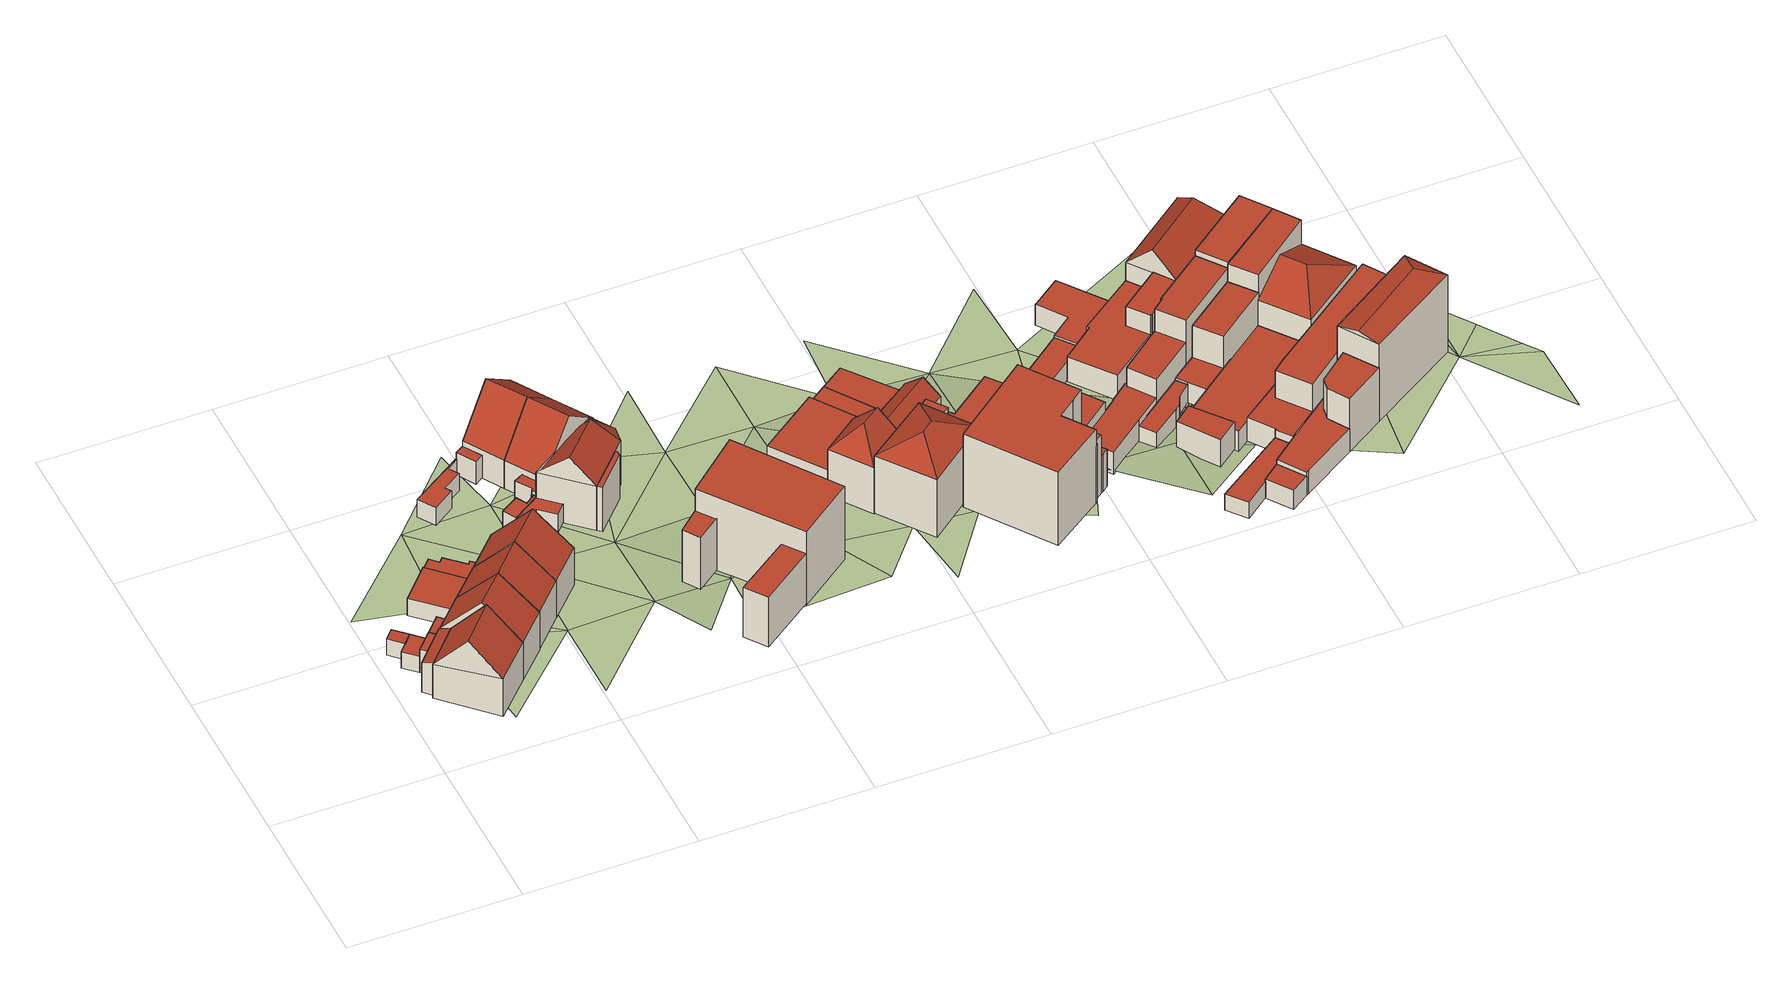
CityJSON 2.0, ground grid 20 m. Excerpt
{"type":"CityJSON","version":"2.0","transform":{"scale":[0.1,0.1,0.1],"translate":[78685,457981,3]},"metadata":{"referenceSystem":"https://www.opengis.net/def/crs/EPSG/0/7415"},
"CityObjects":{
"building1":{"type":"Building","attributes":{"validity":"0"},"children":["building1-1","building1-2","building1-3","building1-4","building1-5"]},
"building1-1":{"type":"BuildingPart","attributes":{"roofType":"1000","RelativeEavesHeight":2.33,"RelativeRidgeHeight":2.33,"AbsoluteEavesHeight":6.43,"AbsoluteRidgeHeight":6.43,"validity":"0"},"parents":["building1"],"geometry":[{"type":"Solid","lod":"2","boundaries":[[[[0,1,2,3]],[[1,4,5,2]],[[4,6,7,5]],[[6,0,3,7]],[[6,4,1,0]],[[3,2,5,7]]]],"semantics":{"surfaces":[{"type":"WallSurface"},{"type":"RoofSurface","Direction":0,"Slope":90},{"type":"GroundSurface"}],"values":[[0,0,0,0,1,2]]}}]},
"building1-2":{"type":"BuildingPart","attributes":{"roofType":"1000","RelativeEavesHeight":3.28,"RelativeRidgeHeight":3.28,"AbsoluteEavesHeight":7.43,"AbsoluteRidgeHeight":7.43,"validity":"0"},"parents":["building1"],"geometry":[{"type":"Solid","lod":"2","boundaries":[[[[8,9,10,11]],[[9,12,13,10]],[[12,14,15,13]],[[14,8,11,15]],[[14,12,9,8]],[[11,10,13,15]]]],"semantics":{"surfaces":[{"type":"WallSurface"},{"type":"RoofSurface","Direction":0,"Slope":90},{"type":"GroundSurface"}],"values":[[0,0,0,0,1,2]]}}]},
"building1-3":{"type":"BuildingPart","attributes":{"roofType":"1000","RelativeEavesHeight":2.29,"RelativeRidgeHeight":2.29,"AbsoluteEavesHeight":6.43,"AbsoluteRidgeHeight":6.43,"validity":"0"},"parents":["building1"],"geometry":[{"type":"Solid","lod":"2","boundaries":[[[[16,17,18,13]],[[17,6,7,18]],[[6,19,15,7]],[[19,16,13,15]],[[19,6,17,16]],[[13,18,7,15]]]],"semantics":{"surfaces":[{"type":"WallSurface"},{"type":"RoofSurface","Direction":0,"Slope":90},{"type":"GroundSurface"}],"values":[[0,0,0,0,1,2]]}}]},
"building1-4":{"type":"BuildingPart","attributes":{"roofType":"1030","RelativeEavesHeight":5.06,"RelativeRidgeHeight":9.5,"AbsoluteEavesHeight":9.09,"AbsoluteRidgeHeight":13.53,"validity":"0"},"parents":["building1"],"geometry":[{"type":"Solid","lod":"2","boundaries":[[[[20,21,22,23]],[[21,24,25,22]],[[24,26,27,25]],[[26,20,23,27]],[[24,21,28]],[[20,26,29]],[[21,20,29,28]],[[26,24,28,29]],[[23,22,25,27]]]],"semantics":{"surfaces":[{"type":"WallSurface"},{"type":"RoofSurface","Direction":133.67,"Slope":44.03},{"type":"RoofSurface","Direction":312.9,"Slope":39.81},{"type":"GroundSurface"}],"values":[[0,0,0,0,0,0,1,2,3]]}}]},
"building1-5":{"type":"BuildingPart","attributes":{"roofType":"1010","RelativeEavesHeight":4.4,"RelativeRidgeHeight":4.65,"AbsoluteEavesHeight":8.51,"AbsoluteRidgeHeight":8.76,"validity":"0"},"parents":["building1"],"geometry":[{"type":"Solid","lod":"2","boundaries":[[[[30,31,32,33]],[[31,34,11,32]],[[34,26,35,11]],[[26,30,33,35]],[[26,34,31,30]],[[33,32,11,35]]]],"semantics":{"surfaces":[{"type":"WallSurface"},{"type":"RoofSurface","Direction":312.56,"Slope":69.49},{"type":"GroundSurface"}],"values":[[0,0,0,0,1,2]]}}]},
"building2":{"type":"Building","attributes":{"validity":"0"},"children":["building2-1","building2-2"]},
"building2-1":{"type":"BuildingPart","attributes":{"roofType":"1000","RelativeEavesHeight":3.28,"RelativeRidgeHeight":3.28,"AbsoluteEavesHeight":7.43,"AbsoluteRidgeHeight":7.43,"validity":"0"},"parents":["building2"],"geometry":[{"type":"Solid","lod":"2","boundaries":[[[[36,14,37,38]],[[14,39,40,37]],[[39,41,42,40]],[[41,36,38,42]],[[41,39,14,36]],[[38,37,40,42]]]],"semantics":{"surfaces":[{"type":"WallSurface"},{"type":"RoofSurface","Direction":0,"Slope":90},{"type":"GroundSurface"}],"values":[[0,0,0,0,1,2]]}}]},
"building2-2":{"type":"BuildingPart","attributes":{"roofType":"1030","RelativeEavesHeight":4.8,"RelativeRidgeHeight":9.49,"AbsoluteEavesHeight":8.84,"AbsoluteRidgeHeight":13.53,"validity":"0"},"parents":["building2"],"geometry":[{"type":"Solid","lod":"2","boundaries":[[[[43,20,23,44]],[[20,45,46,23]],[[45,47,48,46]],[[47,43,44,48]],[[45,20,49]],[[43,47,50]],[[20,43,50,49]],[[47,45,49,50]],[[44,23,46,48]]]],"semantics":{"surfaces":[{"type":"WallSurface"},{"type":"RoofSurface","Direction":134.12,"Slope":48.38},{"type":"RoofSurface","Direction":314.24,"Slope":41.3},{"type":"GroundSurface"}],"values":[[0,0,0,0,0,0,1,2,3]]}}]},
"building3":{"type":"Building","attributes":{"validity":"0"},"children":["building3-1","building3-2"]},
"building3-1":{"type":"BuildingPart","attributes":{"roofType":"1000","RelativeEavesHeight":2.42,"RelativeRidgeHeight":2.42,"AbsoluteEavesHeight":6.52,"AbsoluteRidgeHeight":6.52,"validity":"0"},"parents":["building3"],"geometry":[{"type":"Solid","lod":"2","boundaries":[[[[51,52,53,54]],[[52,55,56,53]],[[55,57,58,56]],[[57,59,60,58]],[[59,51,54,60]],[[59,57,55,52,51]],[[54,53,56,58,60]]]],"semantics":{"surfaces":[{"type":"WallSurface"},{"type":"RoofSurface","Direction":0,"Slope":90},{"type":"GroundSurface"}],"values":[[0,0,0,0,0,1,2]]}}]},
"building3-2":{"type":"BuildingPart","attributes":{"roofType":"1030","RelativeEavesHeight":4.77,"RelativeRidgeHeight":9.46,"AbsoluteEavesHeight":8.84,"AbsoluteRidgeHeight":13.53,"validity":"0"},"parents":["building3"],"geometry":[{"type":"Solid","lod":"2","boundaries":[[[[61,43,62,63]],[[43,47,53,62]],[[47,64,54,53]],[[64,61,63,54]],[[47,43,50]],[[61,64,65]],[[43,61,65,50]],[[64,47,50,65]],[[63,62,53,54]]]],"semantics":{"surfaces":[{"type":"WallSurface"},{"type":"RoofSurface","Direction":134.22,"Slope":48.26},{"type":"RoofSurface","Direction":314.55,"Slope":41.18},{"type":"GroundSurface"}],"values":[[0,0,0,0,0,0,1,2,3]]}}]},
"building4":{"type":"Building","attributes":{"validity":"0"},"children":["building4-1","building4-2"]},
"building4-1":{"type":"BuildingPart","attributes":{"roofType":"1030","RelativeEavesHeight":4.71,"RelativeRidgeHeight":9.4,"AbsoluteEavesHeight":8.84,"AbsoluteRidgeHeight":13.53,"validity":"0"},"parents":["building4"],"geometry":[{"type":"Solid","lod":"2","boundaries":[[[[66,61,63,67]],[[61,64,54,63]],[[64,68,69,54]],[[68,66,67,69]],[[64,61,65]],[[66,68,70]],[[61,66,70,65]],[[68,64,65,70]],[[67,63,54,69]]]],"semantics":{"surfaces":[{"type":"WallSurface"},{"type":"RoofSurface","Direction":133.98,"Slope":48.19},{"type":"RoofSurface","Direction":313.84,"Slope":41.12},{"type":"GroundSurface"}],"values":[[0,0,0,0,0,0,1,2,3]]}}]},
"building4-2":{"type":"BuildingPart","attributes":{"roofType":"1000","RelativeEavesHeight":2.39,"RelativeRidgeHeight":2.39,"AbsoluteEavesHeight":6.52,"AbsoluteRidgeHeight":6.52,"validity":"0"},"parents":["building4"],"geometry":[{"type":"Solid","lod":"2","boundaries":[[[[71,72,73,74]],[[72,75,76,73]],[[75,77,78,76]],[[77,51,54,78]],[[51,59,60,54]],[[59,79,80,60]],[[79,81,82,80]],[[81,71,74,82]],[[81,79,59,51,77,75,72,71]],[[74,73,76,78,54,60,80,82]]]],"semantics":{"surfaces":[{"type":"WallSurface"},{"type":"RoofSurface","Direction":0,"Slope":90},{"type":"GroundSurface"}],"values":[[0,0,0,0,0,0,0,0,1,2]]}}]},
"building5":{"type":"Building","attributes":{"validity":"0"},"children":["building5-1","building5-2","building5-3"]},
"building5-1":{"type":"BuildingPart","attributes":{"roofType":"1030","RelativeEavesHeight":4.91,"RelativeRidgeHeight":9.53,"AbsoluteEavesHeight":9.07,"AbsoluteRidgeHeight":13.69,"validity":"0"},"parents":["building5"],"geometry":[{"type":"Solid","lod":"2","boundaries":[[[[83,84,85,86]],[[84,87,88,85]],[[87,89,90,88]],[[89,83,86,90]],[[87,84,91]],[[83,89,92]],[[84,83,92,91]],[[89,87,91,92]],[[86,85,88,90]]]],"semantics":{"surfaces":[{"type":"WallSurface"},{"type":"RoofSurface","Direction":237.36,"Slope":39.41},{"type":"RoofSurface","Direction":57.43,"Slope":49.73},{"type":"GroundSurface"}],"values":[[0,0,0,0,0,0,1,2,3]]}}]},
"building5-2":{"type":"BuildingPart","attributes":{"roofType":"1000","RelativeEavesHeight":2.5,"RelativeRidgeHeight":2.5,"AbsoluteEavesHeight":6.64,"AbsoluteRidgeHeight":6.64,"validity":"0"},"parents":["building5"],"geometry":[{"type":"Solid","lod":"2","boundaries":[[[[93,94,95,96]],[[94,97,98,95]],[[97,99,100,98]],[[99,101,102,100]],[[101,103,104,102]],[[103,105,106,104]],[[105,107,108,106]],[[107,93,96,108]],[[107,105,103,101,99,97,94,93]],[[96,95,98,100,102,104,106,108]]]],"semantics":{"surfaces":[{"type":"WallSurface"},{"type":"RoofSurface","Direction":0,"Slope":90},{"type":"GroundSurface"}],"values":[[0,0,0,0,0,0,0,0,1,2]]}}]},
"building5-3":{"type":"BuildingPart","attributes":{"roofType":"1000","RelativeEavesHeight":3.21,"RelativeRidgeHeight":3.21,"AbsoluteEavesHeight":7.54,"AbsoluteRidgeHeight":7.54,"validity":"0"},"parents":["building5"],"geometry":[{"type":"Solid","lod":"2","boundaries":[[[[109,110,111,112]],[[110,113,114,111]],[[113,115,116,114]],[[115,109,112,116]],[[115,113,110,109]],[[112,111,114,116]]]],"semantics":{"surfaces":[{"type":"WallSurface"},{"type":"RoofSurface","Direction":0,"Slope":90},{"type":"GroundSurface"}],"values":[[0,0,0,0,1,2]]}}]},
"building6":{"type":"Building","attributes":{"validity":"0"},"children":["building6-1","building6-2","building6-3","building6-4"]},
"building6-1":{"type":"BuildingPart","attributes":{"roofType":"1130","RelativeEavesHeight":6.28,"RelativeRidgeHeight":9.51,"AbsoluteEavesHeight":10.5,"AbsoluteRidgeHeight":13.74,"validity":"0"},"parents":["building6"],"geometry":[{"type":"Solid","lod":"2","boundaries":[[[[117,118,119,120]],[[118,121,122,119]],[[121,123,124,122]],[[123,117,120,124]],[[121,118,125]],[[117,123,126]],[[118,117,126,125]],[[123,121,125,126]],[[120,119,122,124]]]],"semantics":{"surfaces":[{"type":"WallSurface"},{"type":"RoofSurface","Direction":53.15,"Slope":25.42},{"type":"RoofSurface","Direction":321.89,"Slope":40.79},{"type":"RoofSurface","Direction":134.28,"Slope":42.26},{"type":"GroundSurface"}],"values":[[0,0,0,0,1,0,2,3,4]]}}]},
"building6-2":{"type":"BuildingPart","attributes":{"roofType":"1120","RelativeEavesHeight":6.25,"RelativeRidgeHeight":9.48,"AbsoluteEavesHeight":10.5,"AbsoluteRidgeHeight":13.74,"validity":"0"},"parents":["building6"],"geometry":[{"type":"Solid","lod":"2","boundaries":[[[[121,118,127,128]],[[118,129,130,127]],[[129,131,132,130]],[[131,121,128,132]],[[118,121,125]],[[129,118,125]],[[131,129,125]],[[121,131,125]],[[128,127,130,132]]]],"semantics":{"surfaces":[{"type":"WallSurface"},{"type":"RoofSurface","Direction":233.15,"Slope":-25.42},{"type":"RoofSurface","Direction":327.39,"Slope":33.34},{"type":"RoofSurface","Direction":57.28,"Slope":42.32},{"type":"RoofSurface","Direction":96.93,"Slope":42.71},{"type":"GroundSurface"}],"values":[[0,0,0,0,1,2,3,4,5]]}}]},
"building6-3":{"type":"BuildingPart","attributes":{"roofType":"1000","RelativeEavesHeight":6.28,"RelativeRidgeHeight":6.28,"AbsoluteEavesHeight":10.5,"AbsoluteRidgeHeight":10.5,"validity":"0"},"parents":["building6"],"geometry":[{"type":"Solid","lod":"2","boundaries":[[[[123,133,134,124]],[[133,135,136,134]],[[135,137,138,136]],[[137,139,140,138]],[[139,123,124,140]],[[139,137,135,133,123]],[[124,134,136,138,140]]]],"semantics":{"surfaces":[{"type":"WallSurface"},{"type":"RoofSurface","Direction":0,"Slope":90},{"type":"GroundSurface"}],"values":[[0,0,0,0,0,1,2]]}}]},
"building6-4":{"type":"BuildingPart","attributes":{"roofType":"1000","RelativeEavesHeight":2.65,"RelativeRidgeHeight":2.65,"AbsoluteEavesHeight":6.92,"AbsoluteRidgeHeight":6.92,"validity":"0"},"parents":["building6"],"geometry":[{"type":"Solid","lod":"2","boundaries":[[[[141,142,143,144]],[[142,145,146,143]],[[145,147,148,146]],[[147,149,150,148]],[[149,151,152,150]],[[151,141,144,152]],[[151,149,147,145,142,141]],[[144,143,146,148,150,152]]]],"semantics":{"surfaces":[{"type":"WallSurface"},{"type":"RoofSurface","Direction":0,"Slope":90},{"type":"GroundSurface"}],"values":[[0,0,0,0,0,0,1,2]]}}]},
"building7":{"type":"Building","attributes":{"validity":"0"},"children":["building7-1","building7-2","building7-3"]},
"building7-1":{"type":"BuildingPart","attributes":{"roofType":"1030","RelativeEavesHeight":4.87,"RelativeRidgeHeight":9.49,"AbsoluteEavesHeight":9.07,"AbsoluteRidgeHeight":13.69,"validity":"0"},"parents":["building7"],"geometry":[{"type":"Solid","lod":"2","boundaries":[[[[153,83,86,154]],[[83,89,90,86]],[[89,155,156,90]],[[155,153,154,156]],[[89,83,92]],[[153,155,157]],[[83,153,157,92]],[[155,89,92,157]],[[154,86,90,156]]]],"semantics":{"surfaces":[{"type":"WallSurface"},{"type":"RoofSurface","Direction":237.36,"Slope":39.37},{"type":"RoofSurface","Direction":57.43,"Slope":49.68},{"type":"GroundSurface"}],"values":[[0,0,0,0,0,0,1,2,3]]}}]},
"building7-2":{"type":"BuildingPart","attributes":{"roofType":"1000","RelativeEavesHeight":2.62,"RelativeRidgeHeight":2.62,"AbsoluteEavesHeight":6.92,"AbsoluteRidgeHeight":6.92,"validity":"0"},"parents":["building7"],"geometry":[{"type":"Solid","lod":"2","boundaries":[[[[151,158,159,152]],[[158,160,161,159]],[[160,162,163,161]],[[162,164,165,163]],[[164,166,167,165]],[[166,168,169,167]],[[168,170,171,169]],[[170,151,152,171]],[[170,168,166,164,162,160,158,151]],[[152,159,161,163,165,167,169,171]]]],"semantics":{"surfaces":[{"type":"WallSurface"},{"type":"RoofSurface","Direction":0,"Slope":90},{"type":"GroundSurface"}],"values":[[0,0,0,0,0,0,0,0,1,2]]}}]},
"building7-3":{"type":"BuildingPart","attributes":{"roofType":"1000","RelativeEavesHeight":3.13,"RelativeRidgeHeight":3.13,"AbsoluteEavesHeight":7.42,"AbsoluteRidgeHeight":7.42,"validity":"0"},"parents":["building7"],"geometry":[{"type":"Solid","lod":"2","boundaries":[[[[172,173,174,169]],[[173,175,176,174]],[[175,177,178,176]],[[177,179,180,178]],[[179,181,171,180]],[[181,172,169,171]],[[181,179,177,175,173,172]],[[169,174,176,178,180,171]]]],"semantics":{"surfaces":[{"type":"WallSurface"},{"type":"RoofSurface","Direction":0,"Slope":90},{"type":"GroundSurface"}],"values":[[0,0,0,0,0,0,1,2]]}}]},
"building8":{"type":"Building","attributes":{"validity":"0"},"children":["building8-1","building8-2","building8-3"]},
"building8-1":{"type":"BuildingPart","attributes":{"roofType":"1000","RelativeEavesHeight":10.47,"RelativeRidgeHeight":10.47,"AbsoluteEavesHeight":14.98,"AbsoluteRidgeHeight":14.98,"validity":"0"},"parents":["building8"],"geometry":[{"type":"Solid","lod":"2","boundaries":[[[[182,183,184,185]],[[183,186,187,184]],[[186,188,189,187]],[[188,182,185,189]],[[188,186,183,182]],[[185,184,187,189]]]],"semantics":{"surfaces":[{"type":"WallSurface"},{"type":"RoofSurface","Direction":0,"Slope":90},{"type":"GroundSurface"}],"values":[[0,0,0,0,1,2]]}}]},
"building8-2":{"type":"BuildingPart","attributes":{"roofType":"1000","RelativeEavesHeight":7.37,"RelativeRidgeHeight":7.37,"AbsoluteEavesHeight":11.9,"AbsoluteRidgeHeight":11.9,"validity":"0"},"parents":["building8"],"geometry":[{"type":"Solid","lod":"2","boundaries":[[[[190,191,192,193]],[[191,194,195,192]],[[194,196,187,195]],[[196,190,193,187]],[[196,194,191,190]],[[193,192,195,187]]]],"semantics":{"surfaces":[{"type":"WallSurface"},{"type":"RoofSurface","Direction":0,"Slope":90},{"type":"GroundSurface"}],"values":[[0,0,0,0,1,2]]}}]},
"building8-3":{"type":"BuildingPart","attributes":{"roofType":"1000","RelativeEavesHeight":7.04,"RelativeRidgeHeight":7.04,"AbsoluteEavesHeight":11.89,"AbsoluteRidgeHeight":11.89,"validity":"0"},"parents":["building8"],"geometry":[{"type":"Solid","lod":"2","boundaries":[[[[197,198,199,200]],[[198,201,202,199]],[[201,203,204,202]],[[203,197,200,204]],[[203,201,198,197]],[[200,199,202,204]]]],"semantics":{"surfaces":[{"type":"WallSurface"},{"type":"RoofSurface","Direction":0,"Slope":90},{"type":"GroundSurface"}],"values":[[0,0,0,0,1,2]]}}]},
"building9":{"type":"Building","attributes":{"roofType":"1000","RelativeEavesHeight":3.82,"RelativeRidgeHeight":3.82,"AbsoluteEavesHeight":8.27,"AbsoluteRidgeHeight":8.27,"validity":"0"},"geometry":[{"type":"Solid","lod":"2","boundaries":[[[[205,206,207,208]],[[206,209,210,207]],[[209,211,212,210]],[[211,205,208,212]],[[211,209,206,205]],[[208,207,210,212]]]],"semantics":{"surfaces":[{"type":"WallSurface"},{"type":"RoofSurface","Direction":0,"Slope":90},{"type":"GroundSurface"}],"values":[[0,0,0,0,1,2]]}}]},
"building10":{"type":"Building","attributes":{"validity":"0"},"children":["building10-1","building10-2"]},
"building10-1":{"type":"BuildingPart","attributes":{"roofType":"1030","RelativeEavesHeight":5.32,"RelativeRidgeHeight":7.23,"AbsoluteEavesHeight":10,"AbsoluteRidgeHeight":11.92,"validity":"0"},"parents":["building10"],"geometry":[{"type":"Solid","lod":"2","boundaries":[[[[213,214,215,216]],[[214,217,218,215]],[[217,219,220,218]],[[219,213,216,220]],[[217,214,221]],[[213,219,222]],[[214,213,222,221]],[[219,217,221,222]],[[216,215,218,220]]]],"semantics":{"surfaces":[{"type":"WallSurface"},{"type":"RoofSurface","Direction":143.92,"Slope":48.5},{"type":"RoofSurface","Direction":324.64,"Slope":48.48},{"type":"GroundSurface"}],"values":[[0,0,0,0,0,0,1,2,3]]}}]},
"building10-2":{"type":"BuildingPart","attributes":{"roofType":"1130","RelativeEavesHeight":6.53,"RelativeRidgeHeight":9.32,"AbsoluteEavesHeight":11.26,"AbsoluteRidgeHeight":14.05,"validity":"0"},"parents":["building10"],"geometry":[{"type":"Solid","lod":"2","boundaries":[[[[223,224,225,215]],[[224,226,227,225]],[[226,228,229,227]],[[228,223,215,229]],[[226,224,230]],[[223,228,231]],[[224,223,231,230]],[[228,226,230,231]],[[215,225,227,229]]]],"semantics":{"surfaces":[{"type":"WallSurface"},{"type":"RoofSurface","Direction":233.55,"Slope":45},{"type":"RoofSurface","Direction":143.55,"Slope":44.97},{"type":"RoofSurface","Direction":323.55,"Slope":44.97},{"type":"GroundSurface"}],"values":[[0,0,0,0,1,0,2,3,4]]}}]},
"building11":{"type":"Building","attributes":{"roofType":"1000","RelativeEavesHeight":3.1,"RelativeRidgeHeight":3.1,"AbsoluteEavesHeight":7.42,"AbsoluteRidgeHeight":7.42,"validity":"0"},"geometry":[{"type":"Solid","lod":"2","boundaries":[[[[232,233,234,235]],[[233,236,237,234]],[[236,238,239,237]],[[238,232,235,239]],[[238,236,233,232]],[[235,234,237,239]]]],"semantics":{"surfaces":[{"type":"WallSurface"},{"type":"RoofSurface","Direction":0,"Slope":90},{"type":"GroundSurface"}],"values":[[0,0,0,0,1,2]]}}]},
"building12":{"type":"Building","attributes":{"roofType":"1000","RelativeEavesHeight":3.21,"RelativeRidgeHeight":3.21,"AbsoluteEavesHeight":7.42,"AbsoluteRidgeHeight":7.42,"validity":"0"},"geometry":[{"type":"Solid","lod":"2","boundaries":[[[[240,232,241,242]],[[232,238,243,241]],[[238,244,245,243]],[[244,240,242,245]],[[244,238,232,240]],[[242,241,243,245]]]],"semantics":{"surfaces":[{"type":"WallSurface"},{"type":"RoofSurface","Direction":0,"Slope":90},{"type":"GroundSurface"}],"values":[[0,0,0,0,1,2]]}}]},
"building13":{"type":"Building","attributes":{"validity":"0"},"children":["building13-1","building13-2","building13-3","building13-4"]},
"building13-1":{"type":"BuildingPart","attributes":{"roofType":"1000","RelativeEavesHeight":10.48,"RelativeRidgeHeight":10.48,"AbsoluteEavesHeight":15.08,"AbsoluteRidgeHeight":15.08,"validity":"0"},"parents":["building13"],"geometry":[{"type":"Solid","lod":"2","boundaries":[[[[246,247,248,249]],[[247,250,251,248]],[[250,252,253,251]],[[252,254,255,253]],[[254,256,257,255]],[[256,258,259,257]],[[258,246,249,259]],[[258,256,254,252,250,247,246]],[[249,248,251,253,255,257,259]]]],"semantics":{"surfaces":[{"type":"WallSurface"},{"type":"RoofSurface","Direction":270,"Slope":90},{"type":"GroundSurface"}],"values":[[0,0,0,0,0,0,0,1,2]]}}]},
"building13-2":{"type":"BuildingPart","attributes":{"roofType":"1000","RelativeEavesHeight":4.01,"RelativeRidgeHeight":4.01,"AbsoluteEavesHeight":8.06,"AbsoluteRidgeHeight":8.06,"validity":"0"},"parents":["building13"],"geometry":[{"type":"Solid","lod":"2","boundaries":[[[[260,261,262,263]],[[261,264,265,262]],[[264,266,267,265]],[[266,268,269,267]],[[268,270,271,269]],[[270,260,263,271]],[[270,268,266,264,261,260]],[[263,262,265,267,269,271]]]],"semantics":{"surfaces":[{"type":"WallSurface"},{"type":"RoofSurface","Direction":0,"Slope":90},{"type":"GroundSurface"}],"values":[[0,0,0,0,0,0,1,2]]}}]},
"building13-3":{"type":"BuildingPart","attributes":{"roofType":"1000","RelativeEavesHeight":8.34,"RelativeRidgeHeight":8.34,"AbsoluteEavesHeight":12.88,"AbsoluteRidgeHeight":12.88,"validity":"0"},"parents":["building13"],"geometry":[{"type":"Solid","lod":"2","boundaries":[[[[272,273,274,275]],[[273,276,277,274]],[[276,278,279,277]],[[278,280,281,279]],[[280,282,283,281]],[[282,272,275,283]],[[282,280,278,276,273,272]],[[275,274,277,279,281,283]]]],"semantics":{"surfaces":[{"type":"WallSurface"},{"type":"RoofSurface","Direction":180,"Slope":90},{"type":"GroundSurface"}],"values":[[0,0,0,0,0,0,1,2]]}}]},
"building13-4":{"type":"BuildingPart","attributes":{"roofType":"1000","RelativeEavesHeight":5.31,"RelativeRidgeHeight":5.31,"AbsoluteEavesHeight":9.78,"AbsoluteRidgeHeight":9.78,"validity":"0"},"parents":["building13"],"geometry":[{"type":"Solid","lod":"2","boundaries":[[[[284,285,286,287]],[[285,288,289,286]],[[288,290,275,289]],[[290,291,283,275]],[[291,284,287,283]],[[291,290,288,285,284]],[[287,286,289,275,283]]]],"semantics":{"surfaces":[{"type":"WallSurface"},{"type":"RoofSurface","Direction":180,"Slope":90},{"type":"GroundSurface"}],"values":[[0,0,0,0,0,1,2]]}}]},
"building14":{"type":"Building","attributes":{"validity":"0"},"children":["building14-1","building14-2","building14-3","building14-4","building14-5"]},
"building14-1":{"type":"BuildingPart","attributes":{"roofType":"1000","RelativeEavesHeight":2.6,"RelativeRidgeHeight":2.6,"AbsoluteEavesHeight":6.24,"AbsoluteRidgeHeight":6.24,"validity":"0"},"parents":["building14"],"geometry":[{"type":"Solid","lod":"2","boundaries":[[[[292,293,294,295]],[[293,296,297,294]],[[296,298,299,297]],[[298,292,295,299]],[[298,296,293,292]],[[295,294,297,299]]]],"semantics":{"surfaces":[{"type":"WallSurface"},{"type":"RoofSurface","Direction":0,"Slope":90},{"type":"GroundSurface"}],"values":[[0,0,0,0,1,2]]}}]},
"building14-2":{"type":"BuildingPart","attributes":{"roofType":"1000","RelativeEavesHeight":2.98,"RelativeRidgeHeight":2.98,"AbsoluteEavesHeight":6.51,"AbsoluteRidgeHeight":6.51,"validity":"0"},"parents":["building14"],"geometry":[{"type":"Solid","lod":"2","boundaries":[[[[300,301,302,303]],[[301,304,305,302]],[[304,306,307,305]],[[306,308,309,307]],[[308,310,311,309]],[[310,312,313,311]],[[312,314,315,313]],[[314,316,317,315]],[[316,318,319,317]],[[318,300,303,319]],[[318,316,314,312,310,308,306,304,301,300]],[[303,302,305,307,309,311,313,315,317,319]]]],"semantics":{"surfaces":[{"type":"WallSurface"},{"type":"RoofSurface","Direction":0,"Slope":90},{"type":"GroundSurface"}],"values":[[0,0,0,0,0,0,0,0,0,0,1,2]]}}]},
"building14-3":{"type":"BuildingPart","attributes":{"roofType":"1040","RelativeEavesHeight":8.18,"RelativeRidgeHeight":10.35,"AbsoluteEavesHeight":12.96,"AbsoluteRidgeHeight":15.14,"validity":"0"},"parents":["building14"],"geometry":[{"type":"Solid","lod":"2","boundaries":[[[[320,321,322,323]],[[321,324,325,322]],[[324,326,327,325]],[[326,320,323,327]],[[324,321,328]],[[320,326,329]],[[321,320,329,328]],[[326,324,328,329]],[[323,322,325,327]]]],"semantics":{"surfaces":[{"type":"WallSurface"},{"type":"RoofSurface","Direction":53.86,"Slope":59.37},{"type":"RoofSurface","Direction":233.55,"Slope":59.37},{"type":"RoofSurface","Direction":323.44,"Slope":59.37},{"type":"RoofSurface","Direction":142.33,"Slope":59.37},{"type":"GroundSurface"}],"values":[[0,0,0,0,1,2,3,4,5]]}}]},
"building14-4":{"type":"BuildingPart","attributes":{"roofType":"1000","RelativeEavesHeight":7.23,"RelativeRidgeHeight":7.23,"AbsoluteEavesHeight":12.16,"AbsoluteRidgeHeight":12.16,"validity":"0"},"parents":["building14"],"geometry":[{"type":"Solid","lod":"2","boundaries":[[[[330,331,332,333]],[[331,334,335,332]],[[334,336,337,335]],[[336,330,333,337]],[[336,334,331,330]],[[333,332,335,337]]]],"semantics":{"surfaces":[{"type":"WallSurface"},{"type":"RoofSurface","Direction":0,"Slope":90},{"type":"GroundSurface"}],"values":[[0,0,0,0,1,2]]}}]},
"building14-5":{"type":"BuildingPart","attributes":{"roofType":"1000","RelativeEavesHeight":4.16,"RelativeRidgeHeight":4.16,"AbsoluteEavesHeight":8.56,"AbsoluteRidgeHeight":8.56,"validity":"0"},"parents":["building14"],"geometry":[{"type":"Solid","lod":"2","boundaries":[[[[338,339,340,341]],[[339,342,343,340]],[[342,344,345,343]],[[344,346,347,345]],[[346,348,349,347]],[[348,350,351,349]],[[350,352,353,351]],[[352,338,341,353]],[[352,350,348,346,344,342,339,338]],[[341,340,343,345,347,349,351,353]]]],"semantics":{"surfaces":[{"type":"WallSurface"},{"type":"RoofSurface","Direction":0,"Slope":90},{"type":"GroundSurface"}],"values":[[0,0,0,0,0,0,0,0,1,2]]}}]},
"building15":{"type":"Building","attributes":{"validity":"0"},"children":["building15-1","building15-2","building15-3","building15-4"]},
"building15-1":{"type":"BuildingPart","attributes":{"roofType":"1000","RelativeEavesHeight":9.12,"RelativeRidgeHeight":9.12,"AbsoluteEavesHeight":12.51,"AbsoluteRidgeHeight":12.51,"validity":"0"},"parents":["building15"],"geometry":[{"type":"Solid","lod":"2","boundaries":[[[[354,355,356,357]],[[355,358,359,356]],[[358,360,361,359]],[[360,362,363,361]],[[362,364,365,363]],[[364,354,357,365]],[[364,362,360,358,355,354]],[[357,356,359,361,363,365]]]],"semantics":{"surfaces":[{"type":"WallSurface"},{"type":"RoofSurface","Direction":0,"Slope":90},{"type":"GroundSurface"}],"values":[[0,0,0,0,0,0,1,2]]}}]},
"building15-2":{"type":"BuildingPart","attributes":{"roofType":"1000","RelativeEavesHeight":9.98,"RelativeRidgeHeight":9.98,"AbsoluteEavesHeight":13.31,"AbsoluteRidgeHeight":13.31,"validity":"0"},"parents":["building15"],"geometry":[{"type":"Solid","lod":"2","boundaries":[[[[366,367,368,369]],[[367,370,371,368]],[[370,372,373,371]],[[372,366,369,373]],[[372,370,367,366]],[[369,368,371,373]]]],"semantics":{"surfaces":[{"type":"WallSurface"},{"type":"RoofSurface","Direction":0,"Slope":90},{"type":"GroundSurface"}],"values":[[0,0,0,0,1,2]]}}]},
"building15-3":{"type":"BuildingPart","attributes":{"roofType":"1000","RelativeEavesHeight":5.96,"RelativeRidgeHeight":5.96,"AbsoluteEavesHeight":9.41,"AbsoluteRidgeHeight":9.41,"validity":"0"},"parents":["building15"],"geometry":[{"type":"Solid","lod":"2","boundaries":[[[[374,375,376,377]],[[375,378,379,376]],[[378,380,381,379]],[[380,382,383,381]],[[382,374,377,383]],[[382,380,378,375,374]],[[377,376,379,381,383]]]],"semantics":{"surfaces":[{"type":"WallSurface"},{"type":"RoofSurface","Direction":0,"Slope":90},{"type":"GroundSurface"}],"values":[[0,0,0,0,0,1,2]]}}]},
"building15-4":{"type":"BuildingPart","attributes":{"roofType":"1000","RelativeEavesHeight":3.1,"RelativeRidgeHeight":3.1,"AbsoluteEavesHeight":6.81,"AbsoluteRidgeHeight":6.81,"validity":"0"},"parents":["building15"],"geometry":[{"type":"Solid","lod":"2","boundaries":[[[[384,385,386,387]],[[385,388,389,386]],[[388,390,391,389]],[[390,392,393,391]],[[392,394,395,393]],[[394,396,397,395]],[[396,398,399,397]],[[398,400,401,399]],[[400,402,403,401]],[[402,404,405,403]],[[404,384,387,405]],[[404,402,400,398,396,394,392,390,388,385,384]],[[387,386,389,391,393,395,397,399,401,403,405]]]],"semantics":{"surfaces":[{"type":"WallSurface"},{"type":"RoofSurface","Direction":0,"Slope":90},{"type":"GroundSurface"}],"values":[[0,0,0,0,0,0,0,0,0,0,0,1,2]]}}]},
"building16":{"type":"Building","attributes":{"validity":"0"},"children":["building16-1","building16-2","building16-3"]},
"building16-1":{"type":"BuildingPart","attributes":{"roofType":"1000","RelativeEavesHeight":6.31,"RelativeRidgeHeight":6.31,"AbsoluteEavesHeight":9.71,"AbsoluteRidgeHeight":9.71,"validity":"0"},"parents":["building16"],"geometry":[{"type":"Solid","lod":"2","boundaries":[[[[406,407,408,409]],[[407,410,411,408]],[[410,412,413,411]],[[412,414,415,413]],[[414,416,417,415]],[[416,406,409,417]],[[416,414,412,410,407,406]],[[409,408,411,413,415,417]]]],"semantics":{"surfaces":[{"type":"WallSurface"},{"type":"RoofSurface","Direction":0,"Slope":90},{"type":"GroundSurface"}],"values":[[0,0,0,0,0,0,1,2]]}}]},
"building16-2":{"type":"BuildingPart","attributes":{"roofType":"1000","RelativeEavesHeight":3.58,"RelativeRidgeHeight":3.58,"AbsoluteEavesHeight":7.01,"AbsoluteRidgeHeight":7.01,"validity":"0"},"parents":["building16"],"geometry":[{"type":"Solid","lod":"2","boundaries":[[[[418,419,413,415]],[[419,420,421,413]],[[420,422,423,421]],[[422,424,425,423]],[[424,426,427,425]],[[426,428,429,427]],[[428,430,417,429]],[[430,418,415,417]],[[430,428,426,424,422,420,419,418]],[[415,413,421,423,425,427,429,417]]]],"semantics":{"surfaces":[{"type":"WallSurface"},{"type":"RoofSurface","Direction":0,"Slope":90},{"type":"GroundSurface"}],"values":[[0,0,0,0,0,0,0,0,1,2]]}}]},
"building16-3":{"type":"BuildingPart","attributes":{"roofType":"1130","RelativeEavesHeight":6.26,"RelativeRidgeHeight":9.43,"AbsoluteEavesHeight":9.59,"AbsoluteRidgeHeight":12.76,"validity":"0"},"parents":["building16"],"geometry":[{"type":"Solid","lod":"2","boundaries":[[[[431,432,433,434]],[[432,435,436,433]],[[435,437,438,436]],[[437,431,434,438]],[[435,432,439]],[[431,437,440]],[[432,431,440,439]],[[437,435,439,440]],[[434,433,436,438]]]],"semantics":{"surfaces":[{"type":"WallSurface"},{"type":"RoofSurface","Direction":53.08,"Slope":34.27},{"type":"RoofSurface","Direction":322.65,"Slope":44.95},{"type":"RoofSurface","Direction":142.88,"Slope":45.22},{"type":"GroundSurface"}],"values":[[0,0,0,0,1,0,2,3,4]]}}]},
"building17":{"type":"Building","attributes":{"validity":"0"},"children":["building17-1","building17-2","building17-3","building17-4"]},
"building17-1":{"type":"BuildingPart","attributes":{"roofType":"1000","RelativeEavesHeight":2.54,"RelativeRidgeHeight":2.54,"AbsoluteEavesHeight":6.01,"AbsoluteRidgeHeight":6.01,"validity":"0"},"parents":["building17"],"geometry":[{"type":"Solid","lod":"2","boundaries":[[[[441,442,443,444]],[[442,445,446,443]],[[445,447,448,446]],[[447,449,450,448]],[[449,451,452,450]],[[451,453,454,452]],[[453,441,444,454]],[[453,451,449,447,445,442,441]],[[444,443,446,448,450,452,454]]]],"semantics":{"surfaces":[{"type":"WallSurface"},{"type":"RoofSurface","Direction":0,"Slope":90},{"type":"GroundSurface"}],"values":[[0,0,0,0,0,0,0,1,2]]}}]},
"building17-2":{"type":"BuildingPart","attributes":{"roofType":"1000","RelativeEavesHeight":7.42,"RelativeRidgeHeight":7.42,"AbsoluteEavesHeight":10.81,"AbsoluteRidgeHeight":10.81,"validity":"0"},"parents":["building17"],"geometry":[{"type":"Solid","lod":"2","boundaries":[[[[455,456,457,458]],[[456,459,460,457]],[[459,461,462,460]],[[461,455,458,462]],[[461,459,456,455]],[[458,457,460,462]]]],"semantics":{"surfaces":[{"type":"WallSurface"},{"type":"RoofSurface","Direction":0,"Slope":90},{"type":"GroundSurface"}],"values":[[0,0,0,0,1,2]]}}]},
"building17-3":{"type":"BuildingPart","attributes":{"roofType":"1000","RelativeEavesHeight":2.87,"RelativeRidgeHeight":2.87,"AbsoluteEavesHeight":6.31,"AbsoluteRidgeHeight":6.31,"validity":"0"},"parents":["building17"],"geometry":[{"type":"Solid","lod":"2","boundaries":[[[[463,464,460,462]],[[464,465,466,460]],[[465,467,468,466]],[[467,469,470,468]],[[469,463,462,470]],[[469,467,465,464,463]],[[462,460,466,468,470]]]],"semantics":{"surfaces":[{"type":"WallSurface"},{"type":"RoofSurface","Direction":0,"Slope":90},{"type":"GroundSurface"}],"values":[[0,0,0,0,0,1,2]]}}]},
"building17-4":{"type":"BuildingPart","attributes":{"roofType":"1000","RelativeEavesHeight":9.98,"RelativeRidgeHeight":9.98,"AbsoluteEavesHeight":13.31,"AbsoluteRidgeHeight":13.31,"validity":"0"},"parents":["building17"],"geometry":[{"type":"Solid","lod":"2","boundaries":[[[[471,370,371,472]],[[370,473,474,371]],[[473,475,476,474]],[[475,471,472,476]],[[475,473,370,471]],[[472,371,474,476]]]],"semantics":{"surfaces":[{"type":"WallSurface"},{"type":"RoofSurface","Direction":0,"Slope":90},{"type":"GroundSurface"}],"values":[[0,0,0,0,1,2]]}}]},
"building18":{"type":"Building","attributes":{"validity":"0"},"children":["building18-1","building18-2","building18-3"]},
"building18-1":{"type":"BuildingPart","attributes":{"roofType":"1000","RelativeEavesHeight":2.35,"RelativeRidgeHeight":2.35,"AbsoluteEavesHeight":5.72,"AbsoluteRidgeHeight":5.72,"validity":"0"},"parents":["building18"],"geometry":[{"type":"Solid","lod":"2","boundaries":[[[[477,478,479,480]],[[478,481,482,479]],[[481,483,484,482]],[[483,485,486,484]],[[485,487,488,486]],[[487,477,480,488]],[[487,485,483,481,478,477]],[[480,479,482,484,486,488]]]],"semantics":{"surfaces":[{"type":"WallSurface"},{"type":"RoofSurface","Direction":0,"Slope":90},{"type":"GroundSurface"}],"values":[[0,0,0,0,0,0,1,2]]}}]},
"building18-2":{"type":"BuildingPart","attributes":{"roofType":"1000","RelativeEavesHeight":7.25,"RelativeRidgeHeight":7.25,"AbsoluteEavesHeight":10.62,"AbsoluteRidgeHeight":10.62,"validity":"0"},"parents":["building18"],"geometry":[{"type":"Solid","lod":"2","boundaries":[[[[489,490,491,492]],[[490,493,494,491]],[[493,495,496,494]],[[495,497,498,496]],[[497,499,500,498]],[[499,489,492,500]],[[499,497,495,493,490,489]],[[492,491,494,496,498,500]]]],"semantics":{"surfaces":[{"type":"WallSurface"},{"type":"RoofSurface","Direction":180,"Slope":90},{"type":"GroundSurface"}],"values":[[0,0,0,0,0,0,1,2]]}}]},
"building18-3":{"type":"BuildingPart","attributes":{"roofType":"1000","RelativeEavesHeight":3.45,"RelativeRidgeHeight":3.45,"AbsoluteEavesHeight":6.82,"AbsoluteRidgeHeight":6.82,"validity":"0"},"parents":["building18"],"geometry":[{"type":"Solid","lod":"2","boundaries":[[[[501,502,503,486]],[[502,504,505,503]],[[504,506,507,505]],[[506,508,491,507]],[[508,509,492,491]],[[509,510,500,492]],[[510,511,512,500]],[[511,513,488,512]],[[513,501,486,488]],[[513,511,510,509,508,506,504,502,501]],[[486,503,505,507,491,492,500,512,488]]]],"semantics":{"surfaces":[{"type":"WallSurface"},{"type":"RoofSurface","Direction":0,"Slope":90},{"type":"GroundSurface"}],"values":[[0,0,0,0,0,0,0,0,0,1,2]]}}]},
"building19":{"type":"Building","attributes":{"validity":"0"},"children":["building19-1","building19-2","building19-3"]},
"building19-1":{"type":"BuildingPart","attributes":{"roofType":"1000","RelativeEavesHeight":2.95,"RelativeRidgeHeight":2.95,"AbsoluteEavesHeight":6.32,"AbsoluteRidgeHeight":6.32,"validity":"0"},"parents":["building19"],"geometry":[{"type":"Solid","lod":"2","boundaries":[[[[514,515,505,507]],[[515,516,517,505]],[[516,518,519,517]],[[518,520,521,519]],[[520,522,523,521]],[[522,465,466,523]],[[465,524,525,466]],[[524,526,527,525]],[[526,514,507,527]],[[526,524,465,522,520,518,516,515,514]],[[507,505,517,519,521,523,466,525,527]]]],"semantics":{"surfaces":[{"type":"WallSurface"},{"type":"RoofSurface","Direction":0,"Slope":90},{"type":"GroundSurface"}],"values":[[0,0,0,0,0,0,0,0,0,1,2]]}}]},
"building19-2":{"type":"BuildingPart","attributes":{"roofType":"1000","RelativeEavesHeight":3.91,"RelativeRidgeHeight":3.91,"AbsoluteEavesHeight":7.42,"AbsoluteRidgeHeight":7.42,"validity":"0"},"parents":["building19"],"geometry":[{"type":"Solid","lod":"2","boundaries":[[[[528,529,530,531]],[[529,532,533,530]],[[532,534,535,533]],[[534,528,531,535]],[[534,532,529,528]],[[531,530,533,535]]]],"semantics":{"surfaces":[{"type":"WallSurface"},{"type":"RoofSurface","Direction":0,"Slope":90},{"type":"GroundSurface"}],"values":[[0,0,0,0,1,2]]}}]},
"building19-3":{"type":"BuildingPart","attributes":{"roofType":"1130","RelativeEavesHeight":6.56,"RelativeRidgeHeight":8.99,"AbsoluteEavesHeight":9.92,"AbsoluteRidgeHeight":12.35,"validity":"0"},"parents":["building19"],"geometry":[{"type":"Solid","lod":"2","boundaries":[[[[536,537,538,539]],[[537,540,527,538]],[[540,541,525,527]],[[541,536,539,525]],[[540,537,542]],[[536,541,543]],[[537,536,543,542]],[[541,540,542,543]],[[539,538,527,525]]]],"semantics":{"surfaces":[{"type":"WallSurface"},{"type":"RoofSurface","Direction":143.81,"Slope":53.04},{"type":"RoofSurface","Direction":53.7,"Slope":63.01},{"type":"RoofSurface","Direction":232.5,"Slope":63.01},{"type":"GroundSurface"}],"values":[[0,0,0,0,1,0,2,3,4]]}}]},
"building20":{"type":"Building","attributes":{"validity":"0"},"children":["building20-1","building20-2","building20-3","building20-4"]},
"building20-1":{"type":"BuildingPart","attributes":{"roofType":"1000","RelativeEavesHeight":2.72,"RelativeRidgeHeight":2.72,"AbsoluteEavesHeight":6.12,"AbsoluteRidgeHeight":6.12,"validity":"0"},"parents":["building20"],"geometry":[{"type":"Solid","lod":"2","boundaries":[[[[544,545,546,547]],[[545,548,480,546]],[[548,549,550,480]],[[549,544,547,550]],[[549,548,545,544]],[[547,546,480,550]]]],"semantics":{"surfaces":[{"type":"WallSurface"},{"type":"RoofSurface","Direction":0,"Slope":90},{"type":"GroundSurface"}],"values":[[0,0,0,0,1,2]]}}]},
"building20-2":{"type":"BuildingPart","attributes":{"roofType":"1000","RelativeEavesHeight":3.34,"RelativeRidgeHeight":3.34,"AbsoluteEavesHeight":6.72,"AbsoluteRidgeHeight":6.72,"validity":"0"},"parents":["building20"],"geometry":[{"type":"Solid","lod":"2","boundaries":[[[[551,552,498,512]],[[552,553,554,498]],[[553,555,556,554]],[[555,557,558,556]],[[557,559,560,558]],[[559,561,562,560]],[[561,563,547,562]],[[563,564,550,547]],[[564,551,512,550]],[[564,563,561,559,557,555,553,552,551]],[[512,498,554,556,558,560,562,547,550]]]],"semantics":{"surfaces":[{"type":"WallSurface"},{"type":"RoofSurface","Direction":90,"Slope":90},{"type":"GroundSurface"}],"values":[[0,0,0,0,0,0,0,0,0,1,2]]}}]},
"building20-3":{"type":"BuildingPart","attributes":{"roofType":"1000","RelativeEavesHeight":7.61,"RelativeRidgeHeight":7.61,"AbsoluteEavesHeight":11.02,"AbsoluteRidgeHeight":11.02,"validity":"0"},"parents":["building20"],"geometry":[{"type":"Solid","lod":"2","boundaries":[[[[565,566,560,567]],[[566,568,558,560]],[[568,569,556,558]],[[569,570,554,556]],[[570,565,567,554]],[[570,569,568,566,565]],[[567,560,558,556,554]]]],"semantics":{"surfaces":[{"type":"WallSurface"},{"type":"RoofSurface","Direction":270,"Slope":90},{"type":"GroundSurface"}],"values":[[0,0,0,0,0,1,2]]}}]},
"building20-4":{"type":"BuildingPart","attributes":{"roofType":"1130","RelativeEavesHeight":11,"RelativeRidgeHeight":11.66,"AbsoluteEavesHeight":14.42,"AbsoluteRidgeHeight":15.07,"validity":"0"},"parents":["building20"],"geometry":[{"type":"Solid","lod":"2","boundaries":[[[[571,572,496,498]],[[572,573,574,496]],[[573,575,567,574]],[[575,571,498,567]],[[573,572,576]],[[571,575,577]],[[572,571,577,576]],[[575,573,576,577]],[[498,496,574,567]]]],"semantics":{"surfaces":[{"type":"WallSurface"},{"type":"RoofSurface","Direction":56.83,"Slope":68.87},{"type":"RoofSurface","Direction":326.3,"Slope":75},{"type":"RoofSurface","Direction":146.84,"Slope":77.15},{"type":"GroundSurface"}],"values":[[0,0,0,0,1,0,2,3,4]]}}]},
"terrain1":{"type":"TINRelief","attributes":{"validity":"0"},"geometry":[{"type":"CompositeSurface","lod":"2","boundaries":[[[578,579,580]],[[581,582,583]],[[579,581,583]],[[580,579,584]],[[579,583,584]],[[580,584,585]],[[583,586,587]],[[580,585,588]],[[584,583,587]],[[585,584,589]],[[584,587,589]],[[585,589,590]],[[587,591,592]],[[589,587,592]],[[585,590,593]],[[589,592,594]],[[590,589,595]],[[589,594,595]],[[592,596,597]],[[594,592,597]],[[590,595,598]],[[596,599,597]],[[595,594,600]],[[594,597,601]],[[594,601,600]],[[597,599,602]],[[595,600,603]],[[601,597,602]],[[600,601,604]],[[601,602,604]],[[603,600,605]],[[602,606,607]],[[600,604,605]],[[604,602,607]],[[604,607,608]],[[605,604,609]],[[610,605,609]],[[604,608,609]],[[608,607,611]],[[607,612,611]],[[609,608,613]],[[608,611,613]],[[609,613,614]],[[609,614,615]],[[611,616,617]],[[613,611,618]],[[614,613,618]],[[611,617,618]],[[617,616,619]],[[618,617,619]],[[614,618,620]],[[618,619,621]],[[618,622,620]],[[619,623,621]],[[618,621,622]],[[623,624,621]],[[625,622,626]],[[621,627,622]],[[622,627,626]],[[627,621,628]],[[624,629,621]],[[621,630,628]],[[621,629,630]],[[629,624,631]],[[630,629,631]],[[631,624,632]],[[632,624,633]],[[624,634,635]],[[624,635,633]]]}]}
},
"vertices":[
[28,165,34],[13,180,34],[13,180,11],[28,165,11],[23,191,34],[23,191,11],[38,177,34],[38,177,11],
[61,154,44],[43,134,44],[43,134,11],[61,154,11],[34,142,44],[34,142,11],[53,162,44],[53,162,11],
[34,142,34],[19,156,34],[19,156,11],[53,162,34],
[128,89,64],[87,47,64],[87,47,10],[128,89,10],[31,102,58],[31,102,10],[71,145,58],[71,145,10],[59,74,105],[99,117,105],
[33,104,58],[24,114,53],[24,114,11],[33,104,11],[61,154,53],[71,145,11],
[62,154,44],[53,162,12],[62,154,12],[70,180,44],[70,180,12],[79,171,44],[79,171,12],
[162,124,64],[162,124,10],[62,154,53],[62,154,10],[96,189,53],[96,189,10],[95,121,105],[129,156,105],
[131,224,35],[96,189,35],[96,189,11],[131,224,11],[57,226,35],[57,226,11],[91,263,35],[91,263,11],[92,262,35],[92,262,11],
[197,160,64],[162,124,11],[197,160,11],[131,224,53],[164,192,105],
[234,198,64],[234,198,11],[168,262,53],[168,262,11],[201,230,105],
[115,268,35],[136,248,35],[136,248,11],[115,268,11],[139,252,35],[139,252,11],[149,243,35],[149,243,11],[101,272,35],[101,272,11],[110,263,35],[110,263,11],
[226,360,52],[198,404,52],[198,404,12],[226,360,12],[273,452,69],[273,452,12],[301,409,69],[301,409,12],[235,428,107],[263,385,107],
[188,396,36],[175,387,36],[175,387,11],[188,396,11],[182,376,36],[182,376,11],[160,362,36],[160,362,11],[164,355,36],[164,355,11],[139,338,36],[139,338,11],[126,358,36],[126,358,11],[188,398,36],[188,398,11],
[211,383,45],[201,376,45],[201,376,13],[211,383,13],[188,398,45],[188,398,13],[198,404,45],[198,404,13],
[239,308,75],[310,354,75],[310,354,12],[239,308,12],[339,316,75],[339,316,12],[288,263,75],[288,263,12],[310,328,107],[266,284,107],
[310,354,13],[339,316,13],[323,362,75],[323,362,13],[341,335,75],[341,335,13],
[327,304,75],[327,304,12],[329,303,75],[329,303,12],[329,297,75],[329,297,12],[293,259,75],[293,259,12],
[239,308,39],[261,288,39],[261,288,13],[239,308,13],[250,275,39],[250,275,13],[232,291,39],[232,291,13],[214,279,39],[214,279,13],[208,288,39],[208,288,13],
[253,317,52],[253,317,12],[329,365,69],[329,365,12],[291,341,107],
[199,303,39],[199,303,13],[220,316,39],[220,316,13],[227,304,39],[227,304,13],[238,312,39],[238,312,13],[236,313,39],[236,313,13],[237,315,39],[237,315,13],[241,309,39],[241,309,13],
[237,315,44],[239,317,44],[239,317,13],[227,335,44],[227,335,13],[238,341,44],[238,341,13],[253,317,44],[253,317,13],[241,309,44],
[505,116,120],[441,69,120],[441,69,15],[505,116,15],[361,175,120],[361,175,15],[424,229,120],[424,229,15],
[377,155,89],[350,135,89],[350,135,15],[377,155,15],[337,154,89],[337,154,15],[361,175,89],
[441,69,89],[378,24,89],[378,24,18],[441,69,18],[360,49,89],[360,49,18],[423,93,89],[423,93,18],
[596,260,53],[527,210,53],[527,210,15],[596,260,15],[484,269,53],[484,269,15],[554,319,53],[554,319,15],
[672,248,70],[606,199,70],[606,199,17],[672,248,17],[577,233,70],[577,233,17],[646,281,70],[646,281,17],[592,216,89],[659,264,89],
[606,199,83],[560,165,83],[560,165,17],[527,210,83],[527,210,17],[570,242,83],[570,242,17],[566,204,111],[588,220,111],
[620,276,44],[596,260,44],[596,260,13],[620,276,13],[554,319,44],[554,319,13],[578,336,44],[578,336,13],
[650,297,44],[620,276,12],[650,297,12],[578,336,12],[605,355,44],[605,355,12],
[716,45,121],[649,138,121],[649,138,16],[716,45,16],[743,211,121],[743,211,16],[788,149,121],[788,149,16],[774,138,121],[774,138,16],[753,122,121],[753,122,16],[778,88,121],[778,88,16],
[795,160,51],[797,156,51],[797,156,11],[795,160,11],[788,149,51],[788,149,11],[743,211,51],[743,211,11],[790,249,51],[790,249,11],[833,190,51],[833,190,11],
[789,100,99],[778,92,99],[778,92,15],[789,100,15],[780,90,99],[780,90,15],[778,88,99],[778,88,15],[753,122,99],[753,122,15],[766,132,99],[766,132,15],
[774,138,68],[799,108,68],[799,108,15],[774,138,15],[792,102,68],[792,102,15],[789,100,68],[766,132,68],
[747,253,32],[832,319,32],[832,319,6],[747,253,6],[850,296,32],[850,296,6],[765,230,32],[765,230,6],
[832,319,35],[856,338,35],[856,338,5],[832,319,5],[833,370,35],[833,370,5],[835,371,35],[835,371,5],[865,393,35],[865,393,5],[867,394,35],[867,394,5],[906,342,35],[906,342,5],[866,313,35],[866,313,5],[868,310,35],[868,310,5],[850,296,35],[850,296,5],
[560,165,100],[635,220,100],[635,220,18],[560,165,18],[677,162,100],[677,162,18],[605,105,100],[605,105,18],[627,169,121],[612,157,121],
[635,220,92],[647,230,92],[647,230,19],[635,220,19],[663,209,92],[663,209,19],[650,199,92],[650,199,19],
[663,209,56],[647,230,56],[647,230,14],[663,209,14],[669,246,56],[669,246,14],[681,232,56],[681,232,14],[732,271,56],[732,271,14],[765,230,56],[765,230,14],[677,162,56],[677,162,14],[650,199,56],[650,199,14],
[918,255,95],[931,266,95],[931,266,4],[918,255,4],[930,267,95],[930,267,4],[989,312,95],[989,312,4],[1013,281,95],[1013,281,4],[941,226,95],[941,226,4],
[989,312,103],[1064,369,103],[1064,369,3],[989,312,3],[1088,337,103],[1088,337,3],[1013,281,103],[1013,281,3],
[869,216,64],[871,218,64],[871,218,5],[869,216,5],[918,255,64],[918,255,5],[941,226,64],[941,226,5],[890,187,64],[890,187,5],
[859,163,38],[816,129,38],[816,129,7],[859,163,7],[797,156,38],[797,156,7],[795,160,38],[795,160,7],[833,190,38],[833,190,7],[847,201,38],[847,201,7],[847,202,38],[847,202,7],[869,220,38],[869,220,7],[871,218,38],[871,218,7],[869,216,38],[869,216,7],[890,187,38],[890,187,7],
[969,310,67],[925,276,67],[925,276,4],[969,310,4],[924,277,67],[924,277,4],[922,275,67],[922,275,4],[904,298,67],[904,298,4],[951,334,67],[951,334,4],
[904,298,40],[922,275,40],[866,232,40],[866,232,4],[829,279,40],[829,279,4],[868,310,40],[868,310,4],[866,313,40],[866,313,4],[931,360,40],[931,360,4],[951,334,40],
[931,360,66],[1020,428,66],[1020,428,3],[931,360,3],[1058,377,66],[1058,377,3],[969,310,66],[969,310,3],[1021,390,98],[950,335,98],
[931,200,30],[916,186,30],[916,186,5],[931,200,5],[911,175,30],[911,175,5],[905,170,30],[905,170,5],[872,146,30],[872,146,5],[859,163,30],[859,163,5],[922,211,30],[922,211,5],
[1011,279,78],[1034,251,78],[1034,251,4],[1011,279,4],[974,205,78],[974,205,4],[951,233,78],[951,233,4],
[951,233,33],[974,205,33],[945,182,33],[945,182,4],[931,200,33],[931,200,4],[922,211,33],[922,211,4],
[1011,279,103],[1011,279,3],[1108,309,103],[1108,309,3],[1034,251,103],[1034,251,3],
[947,36,27],[919,14,27],[919,14,4],[947,36,4],[901,36,27],[901,36,4],[908,41,27],[908,41,4],[983,93,27],[983,93,4],[996,76,27],[996,76,4],
[1003,138,76],[1016,149,76],[1016,149,4],[1003,138,4],[1151,249,76],[1151,249,4],[1180,206,76],[1180,206,4],[1073,137,76],[1073,137,4],[1030,103,76],[1030,103,4],
[983,93,38],[985,94,38],[985,94,4],[964,122,38],[964,122,4],[1011,156,38],[1011,156,4],[1016,149,38],[1003,138,38],[1030,103,38],[999,78,38],[999,78,4],[996,76,38],
[1011,156,33],[964,122,33],[950,111,33],[950,111,4],[947,115,33],[947,115,4],[913,157,33],[913,157,4],[914,158,33],[914,158,4],[1032,250,33],[1032,250,4],[1071,200,33],[1071,200,4],
[947,115,44],[923,96,44],[923,96,5],[947,115,5],[892,140,44],[892,140,5],[913,157,44],[913,157,5],
[1108,309,69],[1147,256,69],[1147,256,4],[1108,309,4],[1071,200,69],[1032,250,69],[1090,254,94],[1070,280,94],
[988,22,31],[967,8,31],[967,8,4],[988,22,4],[947,36,31],[967,52,31],[967,52,4],
[999,78,37],[1073,137,37],[1077,131,37],[1077,131,4],[1042,102,37],[1042,102,4],[1040,88,37],[1040,88,4],[1055,64,37],[1055,64,4],[991,24,37],[991,24,4],[988,22,37],[967,52,37],
[1102,94,80],[1055,64,80],[1102,94,4],[1040,88,80],[1042,102,80],[1077,131,80],
[1073,137,114],[1180,206,114],[1209,161,114],[1209,161,4],[1102,94,114],[1178,178,121],[1087,115,121],
[0,241,10],[91,220,12],[100,340,11],[82,173,12],[99,41,10],[200,138,11],[200,240,14],[201,340,14],[201,40,10],[300,141,12],[184,427,14],[298,239,12],[329,362,13],[334,72,18],[384,134,19],[300,438,11],[401,240,15],[400,341,13],[382,61,19],[500,142,18],[402,442,12],[538,70,18],[500,339,13],[501,240,17],[589,131,18],[501,440,11],[610,253,19],[594,346,12],[601,42,18],[661,124,19],[699,242,20],[700,341,12],[601,440,10],[799,140,16],[772,70,16],[787,283,9],[799,340,8],[795,443,7],[898,62,4],[895,142,11],[929,191,5],[970,113,4],[1003,447,3],[1133,273,4],[1102,338,3],[1105,38,5],[1217,149,4],[1100,400,3],[1125,366,4],[1145,339,3],[1168,307,4],[1201,240,4],[1201,260,4],[1217,237,4],[1253,187,4],[1285,142,4],[1302,33,4],[1300,122,4]
]}
